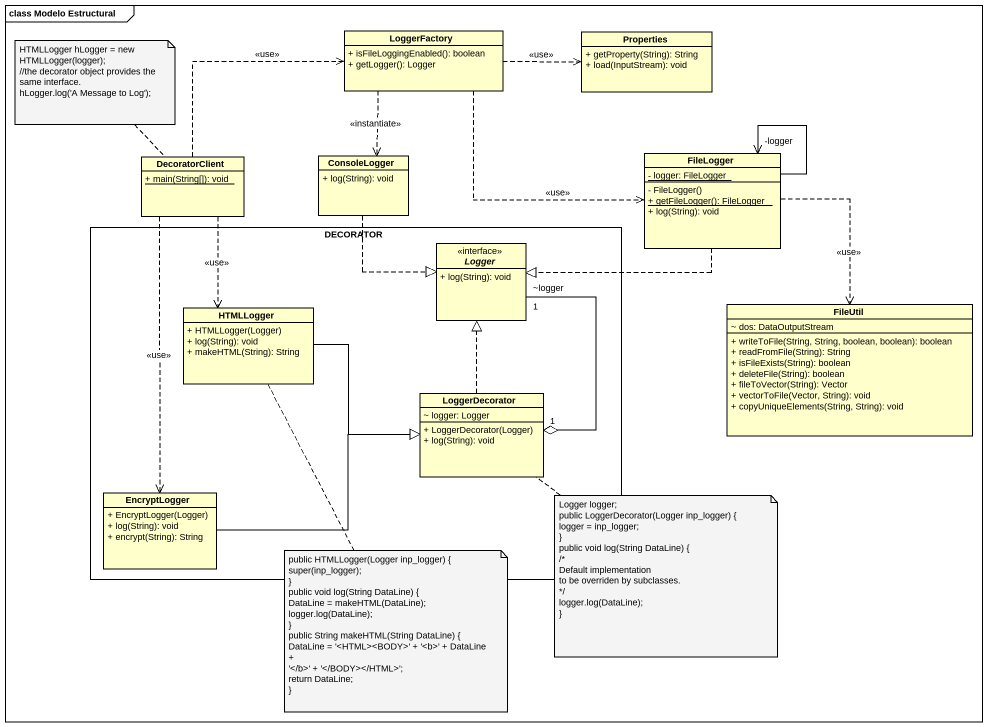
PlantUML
@startuml
mainframe class Modelo Estructural
hide circle
hide empty members
skinparam classAttributeIconSize 0
class LoggerFactory {
  + isFileLoggingEnabled(): boolean
  + getLogger(): Logger
}
class Properties {
  + getProperty(String): String
  + load(InputStream): void
}
class DecoratorClient {
  {static} + main(String[]): void
}
class ConsoleLogger {
  + log(String): void
}
class FileLogger {
  {static} - logger: FileLogger
  - FileLogger()
  {static} + getFileLogger(): FileLogger
  + log(String): void
}
rectangle DECORATOR {
  interface Logger {
    + log(String): void
  }
  class HTMLLogger {
    + HTMLLogger(Logger)
    + log(String): void
    + makeHTML(String): String
  }
  class LoggerDecorator {
    ~ logger: Logger
    + LoggerDecorator(Logger)
    + log(String): void
  }
  class EncryptLogger {
    + EncryptLogger(Logger)
    + log(String): void
    + encrypt(String): String
  }
}
class FileUtil {
  ~ dos: DataOutputStream
  + writeToFile(String, String, boolean, boolean): boolean
  + readFromFile(String): String
  + isFileExists(String): boolean
  + deleteFile(String): boolean
  + fileToVector(String): Vector
  + vectorToFile(Vector, String): void
  + copyUniqueElements(String, String): void
}
LoggerFactory .right.> Properties : <<use>>
LoggerFactory ..> ConsoleLogger : <<instantiate>>
LoggerFactory .right.> FileLogger : <<use>>
DecoratorClient .right.> LoggerFactory : <<use>>
DecoratorClient ..> HTMLLogger : <<use>>
DecoratorClient ..> EncryptLogger : <<use>>
ConsoleLogger ..|> Logger
FileLogger --> "-logger" FileLogger
FileLogger .left.|> Logger
FileLogger ..> FileUtil : <<use>>
Logger "~logger\n1" --o "1" LoggerDecorator
HTMLLogger -right-|> LoggerDecorator
LoggerDecorator .up.|> Logger
EncryptLogger -right-|> LoggerDecorator
note top of DecoratorClient
  HTMLLogger hLogger = new HTMLLogger(logger);
  //the decorator object provides the same interface.
  hLogger.log('A Message to Log');
end note
note bottom of LoggerDecorator
  Logger logger;
  public LoggerDecorator(Logger inp_logger) {
  logger = inp_logger;
  ~}
  public void log(String DataLine) {
  /*
  Default implementation
  to be overriden by subclasses.
  */
  logger.log(DataLine);
  ~}
end note
note bottom of HTMLLogger
  public HTMLLogger(Logger inp_logger) {
  super(inp_logger);
  ~}
  public void log(String DataLine) {
  DataLine = makeHTML(DataLine);
  logger.log(DataLine);
  ~}
  public String makeHTML(String DataLine) {
  DataLine = '<HTML><BODY>' + '~<b>' + DataLine +
  ~'~</b>' + '</BODY></HTML>';
  return DataLine;
  ~}
end note
@enduml
